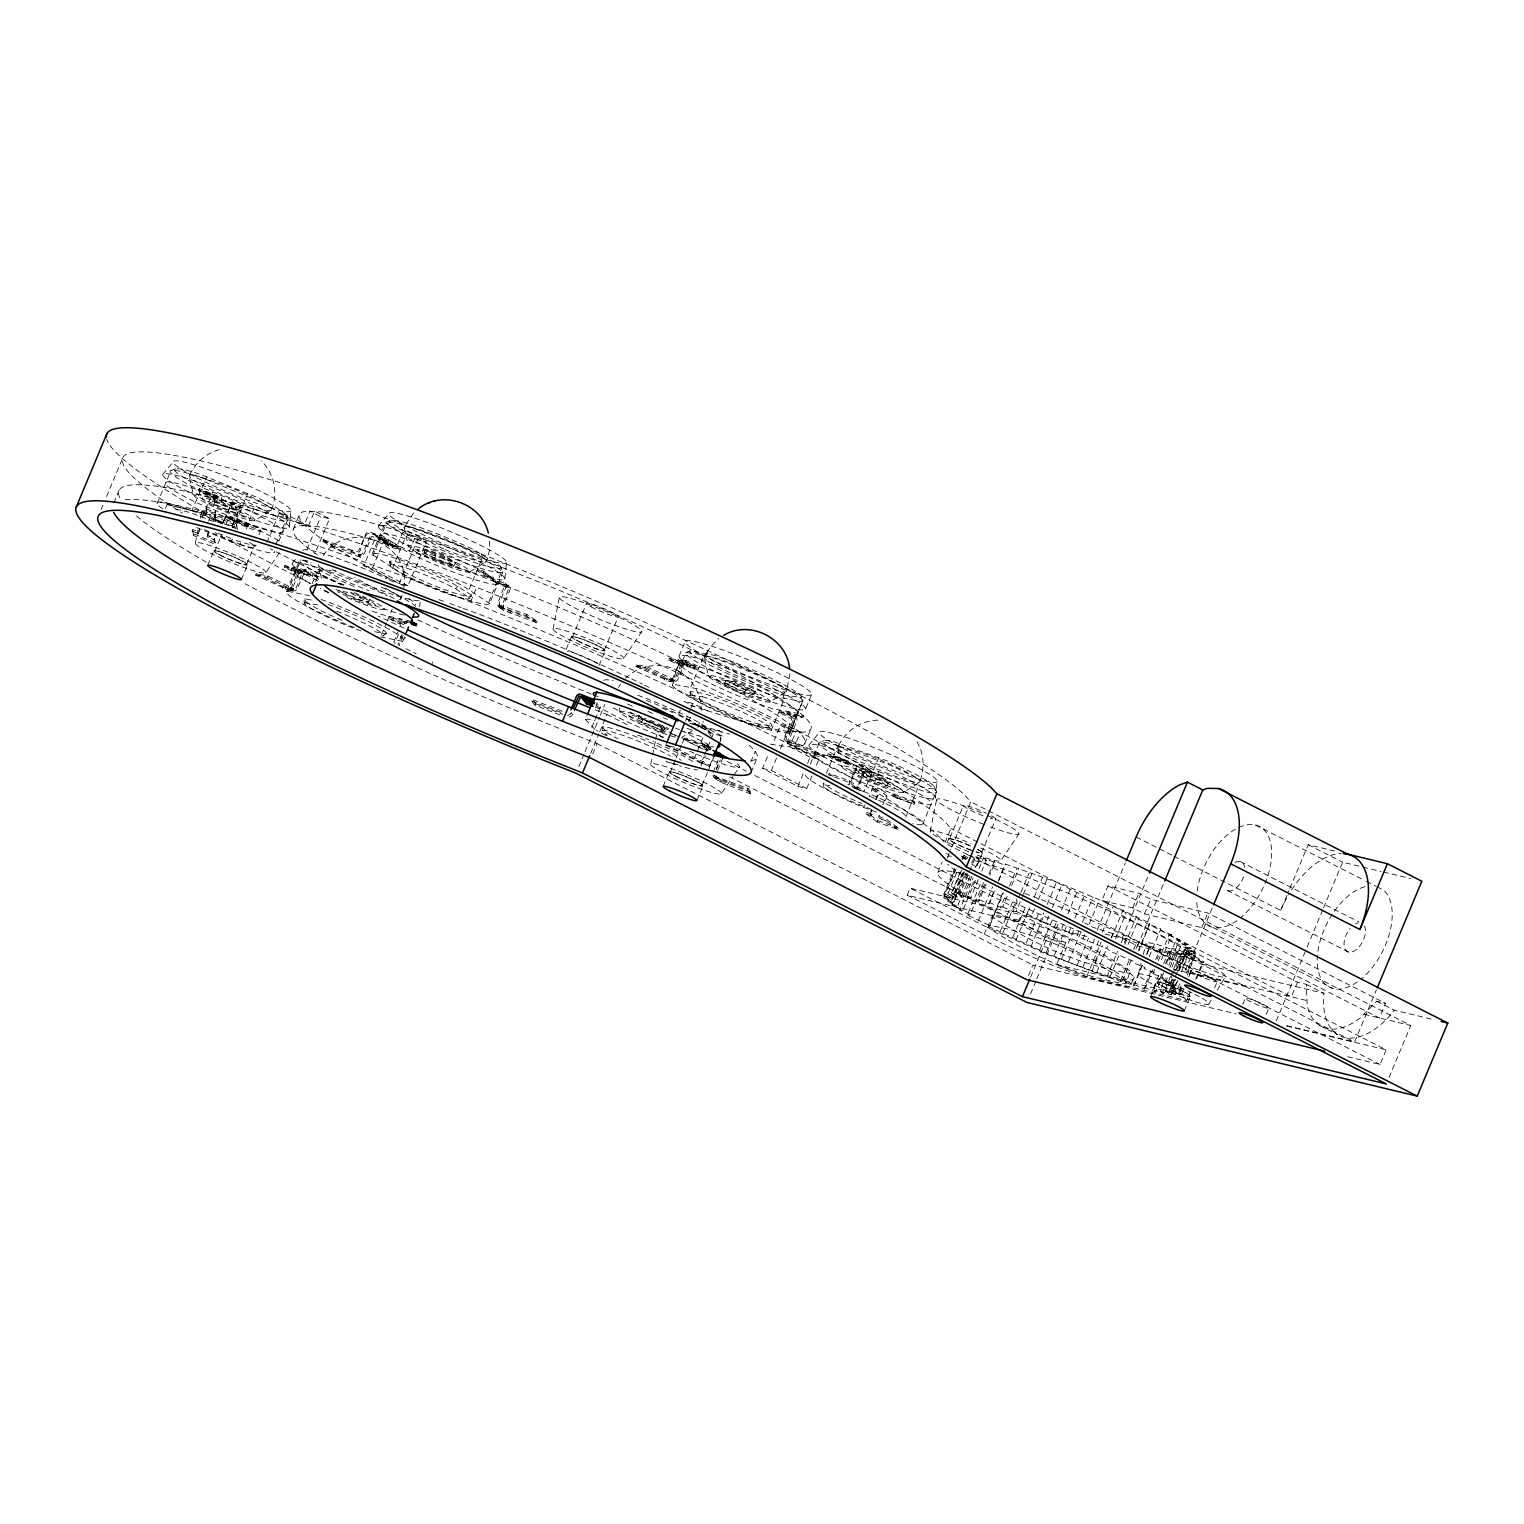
<?xml version="1.0" encoding="UTF-8"?>
<svg xmlns="http://www.w3.org/2000/svg" width="1524" height="1524" viewBox="0 0 1524 1524"><rect width="100%" height="100%" fill="white"/><g stroke="black" fill="none" stroke-linecap="round" stroke-linejoin="round"><path stroke-width="0.75" stroke-dasharray="5 3.75" d="M988.428 925.316L988.409 927.659C1029.252 954.919 1077.373 976.255 1125.912 983.875L1130.275 971.093C1089.431 943.832 1041.33 922.496 992.791 914.876L988.428 925.316C1036.968 932.917 1085.069 954.272 1125.912 981.532L1125.912 983.875M992.791 914.876L992.772 917.219C1033.615 944.48 1081.735 965.816 1130.275 973.436M769.029 728.301L769.372 727.634A43.015 4.724 22.7 0 0 707.269 698.221L702.621 696.849L702.64 693.306L690.258 691.534L690.162 695.763A43.015 4.724 22.7 0 0 752.246 725.195L769.029 728.301L772.077 725.31A44.634 4.896 22.7 0 0 707.65 694.792L702.64 693.306M403.536 574.891L403.593 571.614L389.63 561.708A44.634 4.896 22.7 0 1 452.857 583.521L471.373 594.989L471.983 596.113L469.278 598.418A43.015 4.724 22.7 0 1 408.337 577.386L390.449 566.28L389.63 561.708M1108.005 885.901L1297.495 982.218L1306.297 984.333L1307.173 1005.364A71.647 39.929 -63.1 0 0 1360.018 1018.051L1376.705 1001.23L1385.506 1003.344L1379.391 1017.956L1201.712 927.621L1144.505 913.905L1132.694 907.904L1101.89 900.513L1108.005 885.901L1138.809 893.293L1150.62 899.274L1207.827 913.009L1385.506 1003.344M403.803 587.788C412.699 540.906 342.595 517.246 320.973 559.499M789.927 673.913L786.555 690.677M289.179 527.399A68.523 7.525 22.7 0 0 197.225 481.813A68.523 7.525 22.7 0 0 191.529 493.547A68.523 7.525 22.7 0 0 289.179 527.399L290.874 510.94A63.741 6.991 22.7 0 0 205.34 468.516A63.741 6.991 22.7 0 0 200.044 479.45A63.741 6.991 22.7 0 0 290.874 510.94M419.614 606.857L420.357 599.808M504.825 579.158A68.523 7.525 22.7 0 0 412.871 533.552A68.523 7.525 22.7 0 0 407.175 545.287A68.523 7.525 22.7 0 0 504.825 579.158L506.52 562.699A63.741 6.991 22.7 0 0 420.986 520.275A63.741 6.991 22.7 0 0 415.69 531.19A63.741 6.991 22.7 0 0 506.52 562.699M720.242 741.617L721.214 732.206M935.393 798.062A68.523 7.525 22.7 0 0 843.439 752.456A68.523 7.525 22.7 0 0 837.743 764.191A68.523 7.525 22.7 0 0 935.393 798.062L937.108 781.602A63.741 6.991 22.7 0 0 851.554 739.178A63.741 6.991 22.7 0 0 846.258 750.094A63.741 6.991 22.7 0 0 937.108 781.602M833.285 758.152L834.295 756.685L845.306 760.628L847.82 761.848L847.192 763.372L833.285 758.152L847.211 763.314M833.914 756.628L847.801 761.905M855.04 788.67L855.174 787.089L860.774 789.051L860.165 790.518L856.983 789.375M872.395 814.349L866.699 812.387L866.089 813.854L871.69 815.816L871.766 813.816A3.181 1.295 -70.1 0 1 871.899 810.082M897.026 798.043L898.017 796.614L914.838 802.919L914.229 804.386L910.819 803.148L897.026 798.043L897.636 796.576M253.727 508.902L261.023 511.454A60.541 6.648 22.7 0 0 255.499 496.748L199.682 474.135A60.541 6.648 22.7 0 0 205.207 488.861L253.727 508.902L245.173 531.857M984.618 884.434L978.37 899.37L989.095 903.827L994.677 889.616M998.925 880.358L1005.383 864.032L1062.152 884.187L1108.1 903.484L1149.877 923.106L1139.38 950.29M1002.43 893.235L989.247 926.821L1045.997 953.072L1091.946 971.321L1120.331 981.418L1122.559 980.961L1133.742 985.895L1142.886 963.149M1147.134 953.891L1150.029 946.08L1160.755 950.557L1157.192 959.091M400.564 625.812L400.012 624.021L388.563 618.382L404.432 624.84L405.174 626.745M878.834 771.754L922.687 787.184A60.541 6.648 22.7 0 0 886.93 760.857L834.981 742.074A60.541 6.648 22.7 0 0 870.737 768.401L878.834 771.754L869.08 796.995M195.377 543.02L198.558 527.19M200.368 518.122L201.74 511.34M553.098 628.86L559.441 597.179M650.805 764.057L652.158 757.276M652.615 755.009L655.339 741.426M655.796 739.159L657.149 732.377M930.269 831.132L936.612 799.433M1194.702 994.258A38.252 4.191 22.7 0 1 1188.225 999.363A38.252 4.191 22.7 0 1 1138.352 974.312L1141.095 963.301M1143.324 954.424L1146.105 943.318M215.627 514.998L215.589 510.921L216.275 513.55L212.808 521.856M247.86 493.243L233.782 527.666L238.068 529.628M208.045 533.819L207.778 535.4L214.389 538.22L215.589 544.487L193.548 535.572L192.443 529.514L198.806 532.009L199.625 529.152M271.501 509.454C278.492 493.033 274.072 472.878 261.08 460.686M400.831 598.818L402.05 595.255M697.859 727.386L699.687 722.033M393.744 642.233L398.069 631.774M207.778 534.01L208.75 531.952M215.894 514.788L212.846 522.18M208.445 532.714L207.093 536.772L213.779 539.687L215.589 544.487M871.328 809.739L871.137 810.273A4.782 1.962 -70.1 0 0 870.947 815.092L871.785 815.816M199.777 528.771L198.349 533.438L198.958 531.99M206.483 512.731L206.788 507.359L206.902 511.035L204.025 518.598M101.098 509.568L102.908 505.225M106.528 496.576L122.834 457.6M113.805 502.901L119.043 490.366M157.086 503.625L170.364 471.907M165.43 508.483L167.049 504.577L211.093 515.15L208.636 520.998M198.749 490.061L199.358 488.613L221.399 497.529L221.552 501.015L199.511 492.081L198.749 490.061L250.717 511.569A63.741 6.991 22.7 0 1 256.546 527.056L197.758 503.263A63.741 6.991 22.7 0 1 191.948 487.756L200.12 490.614L199.358 488.613M162.858 508.864A63.741 6.991 22.7 0 1 183.566 507.778L191.738 510.635L206.978 476.688M202.882 492.652L203.454 491.052L205.149 491.566L217.799 496.805L217.494 498.519L202.882 492.652L217.494 498.519M193.548 535.572L192.443 529.514M202.14 517.188L212.865 492.347M191.834 530.981L196.977 533.057L197.587 531.59M212.598 501.263L213.817 498.348L235.858 507.282L237.115 510.635L235.896 513.55L213.855 504.634L212.598 501.263L234.639 510.197L235.896 513.55M213.855 504.634L215.075 501.701L213.817 498.348M222.123 523.856L215.513 521.037L214.312 514.75L236.353 523.684L237.458 529.742L236.353 523.684M221.399 497.529L221.552 501.015M215.513 521.037L214.312 514.75M208.636 537.591L209.245 536.143M213.779 539.687L214.389 538.22M220.656 523.113L221.266 521.646L231.667 526.066M248.374 524.199L248.145 526.675L226.104 517.741L226.333 515.283M232.62 524.904L240.925 505.416L241.097 508.921L232.277 505.358L232.048 501.872L223.799 521.322M207.74 565.233L213.855 550.621M214.636 551.498L221.666 534.695M226.066 524.199L228.695 517.893M229.8 519.189L231.21 517.893L248.755 525.208M234.639 510.197L235.858 507.282M232.315 527.647L232.924 526.18L238.068 528.276M244.469 525.189L245.078 523.723M204.254 529.742L239.992 544.22L241.725 540.106M246.678 564.128L254.584 545.211M258.985 534.714L260.737 530.504M241.364 579.615L247.479 565.004A18.326 2.019 22.7 0 0 223.971 553.06A18.326 2.019 22.7 0 0 220.542 555.384A18.326 2.019 22.7 0 0 247.479 565.004M266.986 542.449L279.216 513.226L288.017 515.322L308.496 525.742L317.887 526.732A277.311 30.423 22.7 0 1 377.647 541.058L396.526 546.868L402.641 532.257L417.538 539.839L426.339 541.934L407.994 585.788L399.193 583.673L363.817 565.671L376.047 536.448L384.848 538.563L409.48 551.097L418.052 553.898A277.311 30.423 22.7 0 1 702.24 672.998A277.311 30.423 22.7 0 1 797.319 746.722L794.309 746.741L800.424 732.13L789.68 726.662L780.879 724.548L772.611 744.284M305.638 571.481L299.695 571.138L292.684 587.692A4.782 4.172 -78.5 0 1 287.865 589.883L255.67 575.1L256.28 573.634L267.824 575.977L293.541 588.607L292.932 590.074L290.074 589.502L292.475 590.817A4.782 4.172 -78.5 0 0 297.313 588.626L304.914 571.576L317.278 577.139L317.887 575.672L306.591 570.128A3.181 2.781 -78.5 0 0 302.857 571.824L296.323 587.445A3.181 2.781 -78.5 0 1 292.589 589.14L290.665 588.131L293.541 588.607M275.787 544.563L288.017 515.322M278.835 541.23L287.903 519.532L286.169 515.398M255.67 575.1L267.214 577.444L267.824 575.977M293.332 529.057L299.447 514.445M307.638 573.596L307.029 575.062L295.485 572.719L284.188 567.176L284.817 565.709L296.361 568.052L312.649 576.205L317.278 577.139M317.259 554.641A277.311 30.423 22.7 0 1 300.838 525.761L303.867 525.742L309.963 511.131L320.726 516.598L329.527 518.712L314.858 553.784M308.496 525.742L314.611 511.131L329.527 518.712M282.645 588.34L283.254 586.892L287.979 588.207A3.181 2.781 -78.5 0 0 291.694 586.511L298.247 570.871A3.181 2.781 -78.5 0 1 301.981 569.195L313.258 574.738L312.649 576.205M290.932 569.843C293.465 563.823 310.572 576.491 293.599 571.1C286.493 568.509 298.171 570.452 300.342 572.472M285.331 588.893L285.94 587.426M354.559 627.678A63.741 6.991 22.7 0 1 286.302 591.845L299.561 560.127A63.741 6.991 22.7 0 0 341.662 584.968M286.302 591.845L287.731 591.274L300.99 559.575M290.074 589.502L290.855 588.073L290.246 589.521M306.972 549.478L320.726 516.598M360.712 557.327L358.159 555.593L359.474 555.898A4.782 4.115 -56.7 0 0 364.427 553.288L371.704 536.41L384.867 540.125L385.496 538.658L373.761 534.6A3.181 2.743 -56.7 0 0 369.932 536.639L363.379 552.26A3.181 2.743 -56.7 0 1 359.55 554.298L361.321 555.86L360.712 557.327L332.689 547.668L322.44 540.925L323.05 539.458L355.454 551.593A3.181 2.743 -56.7 0 0 359.283 549.573L365.817 533.933A3.181 2.743 -56.7 0 1 369.646 531.914L381.381 535.953M312.191 583.578L316.554 573.138M315.601 581.73L322.193 565.976M332.689 547.668L333.299 546.202L323.05 539.458M384.867 540.125C366.96 529.419 366.103 530.181 360.312 550.583A4.782 4.115 -56.7 0 1 355.359 553.193L349.167 550.126L349.777 548.678M351.549 551.707L352.158 550.24M358.216 555.574L358.807 554.184M358.33 555.746L358.94 554.298M371.989 554.336L385.248 522.637L389.439 520.941A60.541 6.648 22.7 0 1 475.202 550.526L500.424 566.261L502.901 571.767L489.642 603.466A63.741 6.991 22.7 0 1 399.326 572.319L371.989 554.336A63.741 6.991 22.7 0 1 462.286 585.483L489.642 603.466M372.808 555.841L386.067 524.123L390.163 522.275L415.404 538.029A60.541 6.648 22.7 0 0 501.148 567.595M369.932 599.161L368.713 602.094L349.891 592.836L338.347 590.512L357.168 599.751L358.388 596.817L367.627 598.703M363.817 565.671L372.618 567.785L384.848 538.563M384.734 542.296C386.029 537.61 398.907 548.545 391.611 546.64C377.533 538.486 388.868 543.154 393.535 547.211M388.391 546.106L389.001 544.639L378.752 537.896L390.487 541.934L389.877 543.401L400.126 550.145L388.391 546.106L378.142 539.363L389.877 543.401M392.354 568.7L405.632 537L409.175 534.791M409.48 551.097L415.595 536.486L426.339 541.934M399.193 583.673L417.538 539.839M381.4 634.898L386.429 622.878M387.267 620.878L392.201 609.086M393.173 619.316L393.783 617.849L405.079 623.411A3.181 2.781 -78.5 0 1 406.356 624.764M424.282 552.145L425.501 549.212L445.065 555.955L455.314 562.699L454.095 565.633L434.531 558.889L424.282 552.145L455.314 562.699M398.488 634.441L395.211 642.252A3.181 2.781 -78.5 0 0 394.926 643.89M406.984 622.154L405.06 621.773L404.451 623.221L406.375 623.621L406.184 621.563L412.147 622.745M406.375 623.621L406.108 621.582M401.86 634.689L398.355 643.166A4.782 4.172 -78.5 0 0 398.221 645.624M434.531 558.889L435.75 555.955L425.501 549.212M403.098 635.375L399.821 643.204A3.181 2.781 -78.5 0 0 399.688 645.624M380.562 636.899L402.584 641.356L404.298 637.222M402.584 641.356L405.689 636.784M445.065 555.955L443.827 558.889L454.095 565.633M432.187 663.378L432.797 661.93M469.259 589.121L482.517 557.403L481.413 553.764M470.554 601.999L476.669 587.369M477.641 569.1L498.005 583.463A63.741 6.991 22.7 0 1 407.708 552.298L380.352 534.314A63.741 6.991 22.7 0 1 470.668 565.461L483.508 571.119L482.898 572.567L477.031 570.548L487.28 577.291L504.615 583.159A3.181 2.743 -56.7 0 1 506.006 586.988L499.453 602.628A3.181 2.743 -56.7 0 0 500.844 606.438L499.072 604.876L498.462 606.342L501.015 608.076L501.625 606.609M483.699 573.462C477.279 567.823 506.825 588.778 484.232 572.033M487.28 577.291L487.89 575.843L493.757 577.863L493.147 579.311M499.072 604.876L527.094 614.534L537.343 621.278L536.734 622.745L503.834 610.4A4.782 4.115 -56.7 0 1 502.044 605.447L508.902 588.264L496.367 583.273L492.271 580.587L492.881 579.12M496.367 583.273L496.976 581.825L508.711 585.864A3.181 2.743 -56.7 0 1 510.102 589.693L503.549 605.314A3.181 2.743 -56.7 0 0 504.939 609.143L537.343 621.278M488.823 601.98L502.082 570.262L500.424 566.261M500.844 607.905L501.587 606.552M507.625 611.962L508.235 610.495M510.007 613.524L510.616 612.077M536.734 622.745L526.485 616.001L527.094 614.534M559.975 714.947L534.962 705.136L531.552 700.926L532.162 699.459L561.975 711.156L562.146 713.594M534.962 705.136L535.572 703.669L532.162 699.459M571.557 636.461L565.442 651.072A18.326 2.019 22.7 0 1 568.681 651.358M572.338 637.337L586.416 603.733M604.399 649.948L618.458 616.344M599.065 665.455L605.18 650.843A18.326 2.019 22.7 0 0 581.673 638.899A18.326 2.019 22.7 0 0 578.244 641.223A18.326 2.019 22.7 0 0 605.18 650.843M594.989 729.424L585.349 719.423L587.026 715.423M591.845 727.462L601.847 703.536M578.777 766.782L584.168 753.885M585.064 751.751L599.446 717.366M600.342 715.213L604.837 704.469M590.645 753.466L598.78 733.977M599.694 731.806L606.933 714.489L592.112 708.565M592.684 753.999L597.046 743.56A453.028 49.721 22.7 0 1 245.021 583.692M690.658 665.531L690.048 666.998L680.523 665.645L668.579 659.968L669.188 658.52L678.694 659.873L694.677 667.664L698.487 668.217C680.98 659.282 679.799 657.396 673.97 679.018A4.782 4.381 -81.9 0 1 668.96 681.171L635.679 666.388L636.308 664.94L645.814 666.293L673.037 679.19L672.427 680.657L670.084 680.333L670.827 678.885L673.037 679.19M635.679 666.388L645.204 667.76L645.814 666.293M662.33 725.195L664.616 727.996L663.378 730.91L641.566 722.357L638.175 718.147L639.394 715.232M641.566 722.357L642.804 719.442L640.518 716.623M664.235 679.933L664.864 678.466L669.036 679.494A3.181 2.915 -81.9 0 0 672.922 677.837L679.456 662.197A3.181 2.915 -81.9 0 1 683.343 660.54L695.287 666.198L694.677 667.664M666.464 680.237L667.074 678.79M675.189 662.521C674.694 657.625 687.172 663.512 682.885 664.14C674.922 660.559 673.475 664.159 683.343 664.616M679.075 656.12L685.19 641.509M668.579 659.968L678.085 661.34L678.694 659.873M672.294 685.171L686.029 652.482L690.162 650.862L713.823 655.168A60.541 6.648 22.7 0 1 801.205 696.563L802.938 700.678L789.203 733.368L764.305 728.777A63.741 6.991 22.7 0 1 672.294 685.171L672.77 684.2L697.668 688.791A63.741 6.991 22.7 0 1 789.68 732.396M663.378 730.91L659.987 726.7L661.206 723.786M678.542 714.47L680.39 710.089M690.905 686.791L704.183 655.091L707.803 653.377M685.514 720.966L690.105 710.013M691.02 707.822L692.848 703.421L707.765 711.003M690.429 717.213L688.696 721.404L713.327 733.92L722.128 736.035L720.376 740.207M663.169 786.27L669.265 771.658M670.065 772.535L675.342 759.943M676.218 757.828L681.476 745.236M682.371 743.121L684.124 738.93M722.128 736.035L701.65 725.615L703.383 721.443M724.643 683.362L725.862 680.447L735.368 681.799L755.294 691.248L754.075 694.163L744.569 692.81L724.643 683.362L734.149 684.714L754.075 694.163M702.964 737.73L692.963 761.657L688.238 758.704A63.741 6.991 22.7 0 0 653.034 741.483M704.126 747.293L704.736 745.846L711.289 748.398C704.793 741.216 705.155 746.36 710.679 749.865L704.126 747.293L700.716 743.083L707.841 746.36M706.298 745.922L706.907 744.474M707.269 745.655L707.879 744.188L696.62 738.683A63.741 6.991 22.7 0 0 679.952 729.977M674.522 747.274L665.721 745.16L701.097 763.143L703.726 756.895M704.602 754.799L713.327 733.92M734.149 684.714L735.368 681.799M707.765 749.579L707.155 751.027L706.393 747.884L710.756 749.598M701.135 765.677L705.326 755.656M705.688 749.903L707.822 749.656L710.279 743.807M710.108 749.16L710.717 747.712M701.097 763.143L709.898 765.258L712.527 759.009M702.107 785.165L715.289 753.637M696.773 800.652L702.888 786.041A18.326 2.019 22.7 0 0 679.399 774.097A18.326 2.019 22.7 0 0 675.951 776.421A18.326 2.019 22.7 0 0 702.888 786.041M744.569 692.81L745.788 689.877L755.294 691.248M713.156 772.211L718.128 760.286M716.261 768.82L719.538 760.99M716.185 769.925L720.319 759.981M717.633 770.496L722.528 758.781M716.756 776.097L716.147 777.564L747.408 789.832L750.818 794.042L751.427 792.575L748.017 788.365L716.318 776.783A3.181 3.105 -39 0 1 714.794 775.487M712.965 775.183A4.782 4.667 -39 0 0 715.156 777.983L716.947 778.593L717.537 777.088M750.818 794.042L721.004 782.345L720.814 779.888L717.671 778.478A3.181 3.105 -39 0 1 715.785 775.202M721.004 782.345L720.814 779.888M750.799 761.867L755.161 751.427M751.046 772.42L757.161 757.809M771.049 730.777L784.308 699.059L783.126 694.906L777.107 693.134A60.541 6.648 22.7 0 1 689.743 651.72L690.162 650.862M789.451 743.026L786.784 741.617A4.782 4.381 -81.9 0 1 784.936 736.225L791.775 718.966L779.012 712.241L779.621 710.775L791.566 716.451A3.181 2.915 -81.9 0 1 793.013 720.623L786.46 736.263A3.181 2.915 -81.9 0 0 787.889 740.435C791.261 740.359 789.87 744.722 787.089 742.76L787.698 741.293L790.061 741.578M747.408 789.832L748.017 788.365M779.012 712.241L782.822 712.775L783.431 711.327L795.376 716.985A3.181 2.915 -81.9 0 1 796.804 721.176L790.27 736.797A3.181 2.915 -81.9 0 0 791.699 740.988L824.446 755.561L823.836 757.009L814.311 755.656L787.089 742.76M811.968 775.964L806.729 788.499L797.928 786.384L762.533 768.401L768.039 755.237M787.451 713.442L788.06 711.994L795.623 715.042L795.014 716.509L793.413 716.28L787.451 713.442L803.548 716.185L802.938 717.633L801.357 717.404L793.985 715.823L794.747 714.375M793.413 716.28L794.042 714.813M762.533 768.401L771.334 770.496L776.84 757.352M780.498 748.589L789.68 726.662M789.203 733.368L802.938 700.678A63.741 6.991 22.7 0 0 710.927 657.092L704.183 655.091L686.029 652.482L685.552 653.453A63.741 6.991 22.7 0 0 777.564 697.059L802.462 701.65L801.205 696.563M789.432 743.064L789.927 741.617M801.357 717.404L801.967 715.956M770.496 744.112A277.311 30.423 22.7 0 0 780.269 745.769L789.661 746.741L795.776 732.13L780.879 724.548M805.491 709.098A68.523 7.525 22.7 0 0 713.537 663.492A68.523 7.525 22.7 0 0 707.841 675.227A68.523 7.525 22.7 0 0 805.491 709.098L811.606 694.487A68.523 7.525 22.7 0 0 719.652 648.881A68.523 7.525 22.7 0 0 713.956 660.616A68.523 7.525 22.7 0 0 811.606 694.487M782.822 712.775L795.528 719.328L788.727 736.759A4.782 4.381 -81.9 0 0 790.594 742.169L792.842 743.121L793.661 741.712M793.052 743.16L795.28 743.483L795.89 742.017M804.843 743.426L810.958 728.815M797.928 786.384L804.043 771.773M807.529 763.429L810.139 757.161L818.959 759.276L815.454 767.62M810.292 764.134L819.36 742.436L823.532 740.778M814.311 755.656L814.921 754.189L824.446 755.561M827.551 755.237L828.161 753.77L848.678 761.181L853.554 764.781L852.945 766.248L832.428 758.838L827.551 755.237L881.253 775.259A63.741 6.991 22.7 0 1 918.915 802.996L864.203 783.222A63.741 6.991 22.7 0 1 826.541 755.504L833.037 757.371L828.161 753.77M826.389 773.259L837.933 745.674L840.791 743.75M860.774 789.051L849.63 780.859L829.113 773.449L828.504 774.897L849.02 782.326L860.165 790.518M848.678 761.181L848.068 762.648L852.945 766.248M849.02 782.326L849.63 780.859M858.393 772.535L859.612 769.62L880.129 777.03L888.282 783.031L887.063 785.946L866.546 778.535L858.393 772.535L878.91 779.945L887.063 785.946M858.507 764.705L866.718 767.677L871.766 771.354L871.157 772.82L862.946 769.849L863.556 768.382L858.66 764.781A3.181 1.295 -70.1 0 0 856.355 766.915L849.821 782.555A3.181 1.295 -70.1 0 1 847.649 784.746M855.383 788.784L855.993 787.337M866.546 778.535L867.766 775.621L859.612 769.62M852.926 787.603L863.803 791.528L878.834 757.504M875.481 799.814L878.167 792.747L873.081 788.594L873.69 787.127L878.586 790.727A3.181 1.295 -70.1 0 1 878.434 794.461L875.995 800.31M878.91 779.945L880.129 777.03M870.871 815.588L871.48 814.121M882.853 804.767L886.358 795.547L881.272 791.547L881.901 790.099L886.778 793.699A3.181 1.295 -70.1 0 1 886.644 797.414L884.187 803.281M879.558 815.359A3.181 1.295 -70.1 0 0 879.977 816.788L886.663 819.398L898.36 828.008L897.75 829.475L877.233 822.046L877.843 820.598L866.699 812.387M878.777 815.569A4.782 1.962 -70.1 0 0 879.158 818.045L881.272 819.131L881.882 817.664M897.141 798.195L891.273 795.166L891.883 793.699L897.75 796.747M893.712 796.957L894.321 795.509M897.75 829.475L886.054 820.865L886.663 819.398M910.819 803.148L911.428 801.681M905.751 817.016L917.296 789.432L916.877 785.508M922.611 824.389L935.869 792.671M907.218 895.255L910.171 888.187L1021.232 914.838L1098.213 953.986C1110.71 960.863 1124.731 966.521 1134.313 977.436L1129.608 986.866C1049.903 974.274 978.865 929.735 907.218 895.255L1018.28 921.906L1095.261 961.034C1107.757 967.911 1121.778 973.588 1131.36 984.504M119.786 497.719A453.028 49.721 22.7 0 1 490.252 592.76A453.028 49.721 22.7 0 1 950.881 828.465L944.766 843.096L968.007 854.907M946.995 842.886L948.728 838.714M970.959 850.106A17.526 1.924 22.7 0 1 949.376 839.133L963.435 805.51M937.832 872.471L942.213 862.032M947.223 858.088L950.843 849.42M951.757 847.249L970.769 801.795L963.416 793.928A462.191 50.711 22.7 0 0 386.886 518.56A462.191 50.711 22.7 0 0 182.347 513.093M962.577 872.795L951.871 898.398L943.87 894.036L954.576 868.451M963.473 872.528L951.871 900.246L943.87 896.055L955.472 868.318M966.235 873.004L953.738 902.856L943.87 898.055L956.348 868.185M964.463 871.709L953.757 897.312L947.89 893.75L957.701 870.28M962.158 859.612L963.949 855.345L967.778 856.659M969.95 876.319L957.453 906.189L947.871 901.637L961.244 869.633M967.302 873.576L957.472 897.026L951.909 893.445L961.72 869.975M975.436 880.281L962.939 910.152L951.871 905.218L965.244 873.214M971.76 862.908L973.55 858.641M971.912 876.224L962.977 897.56L959.663 894.874L968.578 873.538M969.474 871.404L975.722 856.469L986.238 860.489L981.78 871.157M975.474 867.689L979.056 859.174L975.722 856.469M981.704 852.678L995.763 819.074M982.351 853.097L976.236 867.708A18.326 2.019 22.7 0 0 971.741 864.108M983.513 882.701L970.121 914.705L959.606 910.114L972.998 878.11M978.217 879.691L970.178 898.893L967.397 896.303L974.541 879.234M978.999 868.566L983.475 857.898L995.001 862.584L989.648 875.386M989.038 925.239L967.34 915.01L980.732 883.025M989.076 873.766L994.429 860.965L1005.173 865.442M967.397 896.303L978.941 900.989L986.066 883.92M978.294 920.915L992.581 886.778M998.239 881.101L1005.383 864.032M989.095 903.827L995.343 888.892M984.199 934.383L987.152 927.335L910.171 888.187M989.247 926.821L1003.516 892.683M989.324 902.418L1000.506 907.351L1005.859 894.569M1009.44 886.035L1016.565 868.966M1000.506 907.351L1002.735 906.913L1007.193 896.245M1011.669 885.577L1018.794 868.509M1000.43 931.031L1013.822 899.027M1002.659 933.298L1016.927 899.179M1002.735 906.913L1012.965 911.523L1020.108 894.455M1021.004 892.321L1029.024 873.119M1012.965 911.523L1016.165 911.39L1022.414 896.455M1023.29 894.321L1032.224 872.985M1018.28 921.906L1021.232 914.838M1012.889 937.05L1026.262 905.046M1016.07 939.794L1029.462 907.79M1016.165 911.39L1026.243 916.229L1029.824 907.713M1034.282 897.045L1042.302 877.843M1026.243 916.229L1031.119 916.991L1034.701 908.456M1038.263 899.922L1047.179 878.586M1026.166 943.185L1039.559 911.2M1031.119 916.991L1040.13 921.429L1043.711 912.895M1047.274 904.361L1056.189 883.044M1031.024 946.423L1044.416 914.419M1040.13 921.429L1046.093 922.591L1048.76 916.191M1052.341 907.656L1062.152 884.187M1028.548 975.512L1032.91 965.073L1236.078 1013.841M1040.054 949.357L1053.427 917.353M1030.605 977.151L1046.912 938.174L1065.79 942.708L1056.627 964.635L1086.726 976.598L1186.663 1000.582L1190.263 991.991M1046.093 922.591L1054.379 927.011L1057.065 920.61M1061.523 909.942L1070.458 888.625M1045.997 953.072L1059.37 921.067M1030.548 993.858L1035.939 980.961M1036.834 978.827L1057.504 929.392L1088.65 936.86M1054.379 927.011L1061.58 928.916L1063.371 924.649M1067.829 913.981L1077.639 890.53M1054.303 955.415L1066.8 925.563M1061.58 928.916L1068.762 932.898L1070.553 928.63M1075.011 917.962L1084.821 894.493M1061.485 959.396L1073.982 929.526M1154.716 969.34L1152.925 973.607L1155.706 973.303L1144.181 968.559L1144.772 967.397L1134.027 963.092L1133.818 961.511L1110.177 951.262L1106.995 948.519L1083.012 938.955L1077.068 935.26L1078.859 930.993M1082.421 922.458L1093.127 896.855M1068.667 961.301L1081.164 931.431M1083.012 938.955L1084.802 934.707M1089.26 924.039L1099.071 900.57M1076.973 965.74L1088.574 938.003M1097.337 929.831L1125.322 862.908M1082.935 966.883L1094.537 939.146M1096.899 945.128L1098.69 940.86M1102.252 932.326L1112.958 906.723M1086.726 976.598L1101.109 942.213M1095.261 961.034L1098.213 953.986M1091.946 971.321L1102.652 945.737M1096.823 972.083L1107.529 946.48M1111.091 937.946L1112.882 933.679L1122.959 938.536L1126.16 938.403L1136.39 943.013L1138.619 942.556L1149.801 947.49M1111.453 937.87L1123.055 910.133M1115.53 938.46L1126.236 912.876M1132.694 907.904L1138.809 893.293M1105.014 934.041L1122.178 938.174L1148.467 875.328M1106.9 976.922L1117.606 951.338M1121.188 942.804L1122.959 938.536M1110.101 976.789L1119.911 953.338M1124.369 942.67L1126.16 938.403M1124.864 944.347L1136.466 916.61M1127.97 944.48L1138.695 918.896M1144.505 913.905L1150.62 899.274M1120.331 981.418L1130.141 957.948M1133.704 949.414L1136.39 943.013M1122.559 980.961L1132.37 957.491M1135.932 948.957L1138.619 942.556M1122.178 938.174L1137.514 945.966L1163.803 883.12M1138.276 950.843L1149.877 923.106M1146.448 954.615L1150.029 946.08M1133.742 985.895L1142.657 964.559M1149.229 956.729L1160.831 929.011L1150.087 924.687M1133.951 984.485L1144.695 988.962L1144.124 987.323L1152.163 968.121M1155.725 959.587L1160.183 948.938L1171.727 953.624L1167.251 964.273M1144.695 988.962L1152.735 969.759M1158.278 960.806L1169.003 935.222L1171.785 934.898L1160.183 962.635M1163.688 972.807L1155.649 992.01L1152.887 989.419L1160.031 972.369M1163.593 963.835L1168.946 951.033L1179.462 955.053L1171.442 974.236M1150.658 996.601L1156.754 981.989M1157.554 982.866L1161.059 974.465M1165.46 963.968L1171.613 949.262M1172.985 978.846L1171.194 983.113L1160.107 978.16L1161.898 973.893M1166.355 963.225L1176.185 939.775L1179.519 939.813L1168.813 965.397M1170.546 976.37L1163.403 993.438L1160.069 990.752L1165.422 977.951M1169.899 967.283L1176.147 952.348L1187.215 956.481L1180.967 971.398M1177.881 980.294L1175.195 986.676L1165.612 982.142L1167.403 977.875M1171.861 967.207L1181.671 943.737L1187.253 944.709L1176.547 970.312M1176.509 982.066L1171.156 994.867L1165.593 991.286L1171.823 976.351M1172.718 974.217L1181.652 952.881L1191.235 956.177L1184.091 973.245M1180.986 985.99L1179.195 990.257L1169.327 985.456L1172.013 979.056M1175.576 970.521L1185.386 947.052L1191.254 948.29L1181.443 971.76M1179.633 983.913L1175.175 994.581L1169.308 991L1174.661 978.198M1175.556 976.065L1185.367 952.614L1195.254 955.872L1187.215 975.074M1180.986 988.009L1179.195 992.276L1171.194 988.066L1174.775 979.532M1178.338 970.998L1187.253 949.662L1195.273 951.871L1186.339 973.188M1181.862 987.876L1179.195 994.277L1171.194 989.933L1175.652 979.265M1179.214 970.731L1187.253 951.528L1195.254 953.872L1187.234 973.074M1201.712 927.621L1207.827 913.009M1137.514 945.966L1190.987 958.787L1212.647 906.99M1189.12 974.712L1190.873 970.521M1186.663 1000.582L1181.367 994.562L1184.129 987.99M1188.72 977.036L1190.549 972.636L1189.253 971.455A140.246 15.392 22.7 0 0 1023.899 893.121M1195.654 979.094L1201.96 964.044L1201.464 962.52A140.246 15.392 22.7 0 0 1106.672 909.714A140.246 15.392 22.7 0 0 971.417 859.746M1196.626 978.675L1203.655 961.873M1184.262 1010.984L1190.377 996.372A18.326 2.019 22.7 0 0 1166.889 984.428A18.326 2.019 22.7 0 0 1163.46 986.752A18.326 2.019 22.7 0 0 1190.377 996.372M1214.552 988.047L1217.181 981.78A14.345 1.581 22.7 0 0 1198.797 972.426A14.345 1.581 22.7 0 0 1196.092 974.255A14.345 1.581 22.7 0 0 1217.181 981.78M1173.861 856.164L1280.674 910.476L1288.923 890.74M1289.837 888.549L1308.183 844.696L1334.586 851.04M1242.784 1004.411L1245.413 998.144M1266.177 1014.413L1268.806 1008.145A12.744 1.391 22.7 0 0 1252.461 999.839A12.744 1.391 22.7 0 0 1250.061 1001.459A12.744 1.391 22.7 0 0 1268.806 1008.145M1276.293 1020.794L1306.278 949.109M1307.192 946.937L1322.641 909.999M1323.537 907.828L1342.625 862.222L1360.741 866.565M1297.495 982.218L1291.38 996.848L1101.89 900.513M1286.694 1025.69L1354.607 1041.978L1376.401 989.838M1347.711 1056.704L1380.039 1064.457L1386.154 1049.846L950.881 828.465M1389.05 1077.449L1410.786 1025.5L970.769 801.795M224.047 520.789L231.477 503.339L232.277 505.358M232.867 524.351L240.297 506.901L241.097 508.921M223.876 520.732L222.428 523.856M232.696 524.313L232.143 525.894M223.723 521.075L222.961 522.427M232.543 524.656L231.991 525.704M670.77 678.999L672.846 680.047A3.181 2.915 -81.9 0 0 676.713 678.39L683.266 662.75A3.181 2.915 -81.9 0 1 687.134 661.073L699.097 666.75M797.566 713.346L798.043 712.375A63.741 6.991 22.7 0 0 706.031 668.769L699.287 666.769L681.133 664.178L680.657 665.15A63.741 6.991 22.7 0 0 772.687 708.755L797.566 713.346L803.548 716.185M684.105 663.15L675.818 661.054M706.907 652.558L710.698 646.633L718.871 638.518M690.162 695.763L690.258 691.534M571.462 712.394L571.214 712.908A4.782 4.667 -39 0 1 567.709 715.289A3.181 3.105 -39 0 0 571.386 713.461M572.833 714.089L572.567 714.585A4.782 4.667 -39 0 1 567.842 717.004M707.479 651.434L704.317 657.758L708.546 676.37M838.067 747.046L846.449 748.151L863.613 753.428A44.634 4.896 22.7 0 1 919.201 780.193A44.634 4.896 22.7 0 1 880.034 770.42A44.634 4.896 22.7 0 1 838.067 747.046C844.848 730.51 862.298 719.538 880.11 720.185M1160.831 929.011L1160.24 930.154L1171.785 934.898M829.932 785.698A43.015 4.724 22.7 0 0 857.364 804.862L863.613 807.453L865.118 804.843M1208.856 1003.973L1211.218 1000.049M1217.162 990.276L1225.486 976.579A43.034 4.724 22.7 0 0 1167.746 947.947A43.034 4.724 22.7 0 0 1164.165 955.319A43.034 4.724 22.7 0 0 1225.486 976.579M196.786 527.552L230.81 541.649L232.41 539.058L238.468 541.191A44.634 4.896 22.7 0 0 256.223 545.154L253.536 547.44M618.439 687.419L620.592 684.2M265.938 572.605A38.252 4.191 22.7 0 0 214.617 547.135A38.252 4.191 22.7 0 0 211.436 553.688A38.252 4.191 22.7 0 0 265.938 572.605L280.168 551.574M623.64 658.425A38.252 4.191 22.7 0 0 572.319 632.974A38.252 4.191 22.7 0 0 569.138 639.528A38.252 4.191 22.7 0 0 623.64 658.425L641.756 631.66A44.634 4.896 22.7 0 0 581.863 601.98A44.634 4.896 22.7 0 0 578.168 609.619A44.634 4.896 22.7 0 0 641.756 631.66M721.366 793.623A38.252 4.191 22.7 0 0 670.027 768.172A38.252 4.191 22.7 0 0 666.864 774.725A38.252 4.191 22.7 0 0 721.366 793.623L733.006 776.421M734.282 774.516L739.464 766.877M977.341 855.059A38.252 4.191 22.7 0 0 1000.811 860.698L1018.927 833.933M1134.313 977.436L1132.561 979.818A103.937 11.411 22.7 0 1 1093.051 971.207L1047.921 954.691L987.152 927.335M218.103 497.053L203.416 491.109M162.763 474.421L173.298 461.658M292.246 563.289L296.742 557.822M378.409 526.18L388.944 513.417M808.996 745.084L819.512 732.32M413.747 512.864L404.127 527.075L408.299 545.992M389.896 565.252A43.015 4.724 22.7 0 1 450.837 586.264L455.638 588.759L458.019 586.207M756.895 726.567L759.314 724.262L771.716 726.034M455.638 588.759L468.725 597.37L471.373 594.989M386.353 633.451L382.657 636.137L386.353 633.451A44.634 4.896 22.7 0 0 325.507 603.561M625.526 678.275C639.147 664.597 662.064 661.435 678.713 671.246M254.508 520.694A33.471 3.677 22.7 0 0 214.56 499.643A33.471 3.677 22.7 0 0 203.664 501.891A33.471 3.677 22.7 0 0 254.508 520.694L270.7 510.521M470.059 571.786L486.48 561.461L489.433 550.431L489.585 540.791M692.41 730.796L681.514 737.635A68.523 7.525 22.7 0 0 713.689 746.893M769.753 702.012A33.471 3.677 22.7 0 0 729.063 680.771A33.471 3.677 22.7 0 0 719.271 683.495A33.471 3.677 22.7 0 0 769.753 702.012L785.984 691.82M903.313 792.423A33.471 3.677 22.7 0 0 861.308 770.839A33.471 3.677 22.7 0 0 853.554 774.459A33.471 3.677 22.7 0 0 903.313 792.423L919.62 782.212C925.239 768.267 924.192 751.332 915.143 739.045M171.488 470.402L175.622 468.763M344.119 584.93A63.741 6.991 22.7 0 0 325.469 578.053L294.684 571.824A63.741 6.991 22.7 0 0 310.801 583.883M361.017 630.898A43.015 4.724 22.7 0 1 304.209 602.723L303.962 599.18L305.01 598.761L313.601 600.513M304.209 602.723L317.83 604.895M394.068 545.763L385.343 540.829M219.304 449.694C205.778 453.104 194.71 463.467 189.205 476.136L193.377 494.919M585.349 719.423L587.483 719.176A63.741 6.991 22.7 0 1 594.855 720.471M602.38 726.986L606.819 732.472L606.99 735.902L602.647 730.529L602.38 726.986L603.961 726.796A44.634 4.896 22.7 0 1 674.484 754.456L680.942 760.305M602.647 730.529L604.114 730.358A43.015 4.724 22.7 0 1 670.427 756.075M967.34 915.01L970.121 914.705M959.606 910.114L962.939 910.152M1160.107 978.16L1163.46 978.198L1152.925 973.607M686.162 662.426L684.581 663.416L677.78 679.571A4.782 4.381 -81.9 0 1 672.77 681.723L670.065 680.371M198.33 533.476L196.977 533.057M300.876 571.024L291.541 568.395M500.958 608.095L499.739 607.695A4.782 4.115 -56.7 0 1 497.948 602.761L504.749 585.368L492.271 580.587M682.6 660.311L686.41 660.864M783.126 694.906L800.786 697.44M669.76 679.723L673.57 680.276M669.512 681.304L673.322 681.857M690.486 695.096L702.621 696.849M1112.882 933.679L1093.032 927.335L1084.745 922.896M951.871 905.218L957.453 906.189M1165.612 982.142L1171.194 983.113M303.2 560.013L307.6 560.908M301.276 568.966L305.905 569.9M284.188 567.176L295.732 569.519L307.029 575.062M357.168 599.751L368.713 602.094M288.665 588.416L293.275 589.369M288.398 589.998L293.008 590.931M287.731 591.274L309.734 595.751M410.966 621.335L381.591 614.534A63.741 6.991 22.7 0 1 369.36 610.114M408.032 622.325L398.793 620.458L399.402 618.992L405.06 621.773M374.542 631.698L385.286 633.87M947.871 901.637L953.738 902.856M1169.327 985.456L1175.195 986.676M296.913 522.218L305.714 524.332M393.725 545.44L402.527 547.554M302.381 560.432L311.182 562.547M692.848 703.421L684.047 701.326L694.792 706.774M1362.989 867.099L1381.106 871.442M1383.373 871.995L1410.519 878.51M695.63 724.929L704.431 727.043M792.461 748.151L801.262 750.265M1201.96 964.044L1323.994 993.343A71.647 39.929 -63.1 0 0 1344.263 1037.482A71.647 39.929 -63.1 0 0 1394.403 1010.221L1434.446 1019.842M1190.549 972.636L1306.563 1000.487M1364.209 1014.317L1410.786 1025.5M1173.404 969.302L1245.832 986.676M1056.627 964.635L1181.367 994.562M1286.866 1026.014L1386.154 1049.846M167.049 504.577L211.093 515.15M943.87 898.055L951.871 900.246M1171.194 988.066L1179.195 990.257M1068.762 932.898L1077.068 935.26M961.93 858.241L965.93 859.403M943.87 896.055L951.871 898.398M1171.194 989.933L1179.195 992.276M759.314 724.262L754.304 722.776A44.634 4.896 22.7 0 1 689.896 692.258M701.65 725.615L720.528 731.425A277.311 30.423 22.7 0 0 729.653 734.073M690.505 705.383L726.624 716.813A277.311 30.423 22.7 0 0 786.384 731.158L803.434 732.111A277.311 30.423 22.7 0 0 708.355 658.387A277.311 30.423 22.7 0 0 424.167 539.286L383.762 526.447A277.311 30.423 22.7 0 0 324.002 512.102L306.953 511.15A277.311 30.423 22.7 0 0 406.108 586.931M965.854 857.612L959.929 855.65L965.93 858.907M943.87 894.036L953.757 897.312M1169.308 991L1179.195 994.277M947.89 893.75L957.472 897.026M1165.593 991.286L1175.175 994.581M389.001 544.639L400.736 548.678M322.44 540.925L349.167 550.126M333.299 546.202L361.321 555.86M498.462 606.342L526.485 616.001M239.992 544.22L248.164 547.078A63.741 6.991 22.7 0 0 274.644 551.231M230.81 541.649L236.449 543.611A43.015 4.724 22.7 0 0 247.86 541.249M867.766 775.621L888.282 783.031M873.081 788.594L881.272 791.547M891.273 795.166L914.229 804.386M851.764 786.232L855.859 787.717A3.181 1.295 -70.1 0 0 858.012 785.508L864.565 769.868A3.181 1.295 -70.1 0 1 866.87 767.753M871.423 809.358L855.821 803.243A63.741 6.991 22.7 0 1 806.101 774.135M863.613 807.453L876.719 812.197M881.272 819.131L886.054 820.865M877.843 820.598L898.36 828.008M967.969 855.04L979.056 859.174M951.909 893.445L962.977 897.56M1160.069 990.752L1171.156 994.867M959.663 894.874L970.178 898.893M1152.887 989.419L1163.403 993.438M642.804 719.442L664.616 727.996M638.175 718.147L659.987 726.7M595.846 705.726L604.933 710.394A63.741 6.991 22.7 0 0 664.159 737.426M595.236 707.193L599.599 708.908L596.208 704.698L596.817 703.231L600.208 707.441M531.552 700.926L561.365 712.622M535.572 703.669L562.661 714.299M721.614 780.879L751.427 792.575M591.293 694.03L575.92 687.876A486.099 53.34 22.7 0 1 417.328 619.735M593.484 694.906L600.056 697.535M232.143 501.891L240.925 505.416M215.075 501.701L237.115 510.635M226.714 516.274L230.372 517.76M206.159 508.826L214.979 512.388M213.703 516.217L235.744 525.151M216.122 519.57L221.266 521.646M191.738 510.635L233.782 527.666M213.684 521.608L193.262 513.683A44.634 4.896 22.7 0 0 174.727 510.769M218.046 533.248L232.41 539.058M194.158 534.105L216.198 543.02M1065.79 942.708L1060.456 940.537A140.246 15.392 22.7 0 1 948.004 884.034A140.246 15.392 22.7 0 1 969.34 875.405M1144.124 987.323L1155.649 992.01M863.803 791.528L872.871 795.28A63.741 6.991 22.7 0 1 912.819 823.551M858.374 802.043L861.746 803.453M1169.003 935.222L1179.519 939.813M1176.185 939.775L1187.253 944.709M725.862 680.447L745.788 689.877M796.957 714.813L802.938 717.633M678.085 661.34L690.048 666.998M669.188 658.52L681.133 664.178M645.204 667.76L672.427 680.657M636.308 664.94L664.864 678.466M795.28 743.483L823.836 757.009M787.698 741.293L814.921 754.189M1181.671 943.737L1191.254 948.29M1185.386 947.052L1195.273 951.871M284.817 565.709L296.094 571.252M389.172 616.915L400.469 622.459A3.181 2.781 -78.5 0 1 401.745 626.631M267.214 577.444L292.932 590.074M256.28 573.634L283.254 586.892M405.822 648.672L416.204 653.758M795.623 715.042L794.576 714.413M795.014 716.509L793.966 715.88M1308.183 844.696L1342.625 862.222M1255.566 825.036L1364.323 880.32M1366.437 881.386L1376.115 886.339M1377.029 886.758L1383.373 889.997A55.778 31.09 -63.1 0 1 1361.389 978.884M1240.288 861.574L1358.722 921.791M1136.161 837L1171.765 855.097M1348.607 952.1L1225.982 889.768A15.945 8.877 -63.1 0 0 1244.251 874.452M1376.705 1001.23L1394.403 1010.221M1205.522 923.677L1333.329 988.638M1306.297 984.333L1323.994 993.343M794.309 746.741L818.959 759.276M376.047 536.448L396.526 546.868M789.661 746.741L810.139 757.161M1190.987 958.787L1354.607 1041.978M1319.822 1025.671L1337.52 1034.663M970.121 855.974L1380.039 1064.457M279.216 513.226L303.867 525.742M372.618 567.785L407.994 585.788M771.334 770.496L806.729 788.499M629.926 712.013L672.255 733.52M674.389 734.606L680.733 737.826M682.847 738.911L706.126 750.741M727.291 761.505L746.341 771.201M754.818 775.506L1057.504 929.392M676.599 748.322L709.898 765.258M606.933 714.489L630.212 726.319M666.159 744.607L710.584 767.182M729.615 776.859L1046.912 938.174M597.046 743.56L1032.91 965.073M403.593 571.614L408.775 574.3A44.634 4.896 22.7 0 0 471.983 596.113M1187.253 949.662L1195.254 953.872M1187.253 951.528L1195.254 955.872M1185.367 952.614L1191.235 956.177M963.949 855.345L967.854 857.726M681.666 673.113L683.895 674.675M710.946 733.787L704.621 725.976L700.411 723.348A60.541 6.648 22.7 0 0 636.175 694.696M711.422 736.359L706.222 729.939L701.497 726.986A63.741 6.991 22.7 0 0 678.904 715.461M720.204 781.355L716.509 779.678A4.782 4.667 -39 0 1 714.204 775.03M606.819 732.472L610.324 734.644A44.634 4.896 22.7 0 0 618.096 738.816M677.99 670.789C692.487 678.371 701.402 694.315 701.231 710.546M1181.652 952.881L1187.215 956.481M505.244 583.502L509.34 586.188M483.508 571.119L485.203 572.243M492.042 576.739L493.757 577.863M500.215 606.114L504.311 608.819M499.281 607.409L503.377 610.114M504.311 584.797L508.559 587.616M319.507 566.528L323.412 569.271A44.634 4.896 22.7 0 0 369.246 590.798M912.4 801.11L914.838 802.919M871.157 772.82L865.689 769.372L858.317 786.479A4.782 1.962 -70.1 0 1 856.793 788.67M862.946 769.849L857.498 766.401L850.106 783.507A4.782 1.962 -70.1 0 1 849.23 784.974M829.113 773.449L834.123 777.126M866.089 813.854L877.233 822.046M1176.147 952.348L1179.462 955.053M687.057 677.38L688.219 678.371M1168.946 951.033L1171.727 953.624M983.475 857.898L986.238 860.489M701.345 741.636L707.822 749.656M715.023 775.83L716.947 778.593M713.765 776.802L715.137 778.497M468.725 597.37L469.278 598.418M389.439 520.941L390.163 522.275M934.364 786.689L936.098 790.785M704.621 725.976L706.222 729.939M248.145 526.675L225.723 516.731L226.104 517.741M1160.183 948.938L1160.755 950.557M994.429 860.965L995.001 862.584M978.37 899.37L978.941 900.989M318.383 564.699L322.155 581.368M837.895 748.36L842.029 767.048M619.22 707.898L620.23 712.546M823.665 786.498L823.417 782.993A44.634 4.896 22.7 0 0 856.259 801.129M390.239 562.832L390.449 566.28M305.01 598.761L305.2 602.342M737.159 763.867A44.634 4.896 22.7 0 1 696.163 754.037M694.163 753.18A44.634 4.896 22.7 0 1 688.181 750.589M662.902 737.73A44.634 4.896 22.7 0 1 665.283 732.834M684.543 738.949A44.634 4.896 22.7 0 1 708.431 748.665M1138.352 974.312A38.252 4.191 22.7 0 1 1192.797 993.305M980.732 848.068A38.252 4.191 22.7 0 1 1000.811 860.698M968.902 851.821A38.252 4.191 22.7 0 1 932.25 833.704M930.592 832.142A38.252 4.191 22.7 0 1 970.826 843.591M977.57 849.478A17.526 1.924 22.7 0 1 976.389 851.916M949.376 839.133A17.526 1.924 22.7 0 1 972.503 846.906M987.895 815.721A44.634 4.896 22.7 0 1 1018.985 833.685A44.634 4.896 22.7 0 1 987.666 825.913M983.704 824.37A44.634 4.896 22.7 0 1 936.555 799.662A44.634 4.896 22.7 0 1 983.933 813.987M343.452 585.235A486.099 53.34 22.7 0 1 270.415 548.831M221.704 522.77A486.099 53.34 22.7 0 1 106.775 439.369M404.127 628.117A462.191 50.711 22.7 0 1 378.181 616.077M328.593 592.341A462.191 50.711 22.7 0 1 320.211 588.207M309.905 583.082A462.191 50.711 22.7 0 1 215.322 532.828M719.728 730.606A63.741 6.991 22.7 0 1 688.715 722.757M603.866 680.561A63.741 6.991 22.7 0 1 613.277 680.714M675.742 735.501A68.523 7.525 22.7 0 1 669.722 733.215M665.645 731.634A68.523 7.525 22.7 0 1 611.219 706.812M404.26 615.086A68.523 7.525 22.7 0 1 397.802 613.296M395.935 612.743A68.523 7.525 22.7 0 1 335.909 589.464M317.602 580.701A68.523 7.525 22.7 0 1 302.571 563.499A68.523 7.525 22.7 0 1 387.058 595.77M418.624 600.551A63.741 6.991 22.7 0 1 332.137 569.595M302.762 550.526A63.741 6.991 22.7 0 1 386.886 578.777M388.944 579.749A63.741 6.991 22.7 0 1 394.887 582.663M216.141 521.589A44.634 4.896 22.7 0 1 219.532 514.579A44.634 4.896 22.7 0 1 281.73 542.83M393.935 598.475A277.311 30.423 22.7 0 1 354.692 577.52M1081.411 932.04A140.246 15.392 22.7 0 1 947.566 864.203M947.757 856.183A140.246 15.392 22.7 0 1 951.471 856.164M962.406 857.707A140.246 15.392 22.7 0 1 967.016 858.698M708.431 750.437A17.526 1.924 22.7 0 1 687.438 741.293A17.526 1.924 22.7 0 1 688.543 739.007A17.526 1.924 22.7 0 1 709.822 747.56M991.629 815.854A17.526 1.924 22.7 0 1 990.448 818.312M982.98 815.721A17.526 1.924 22.7 0 1 963.53 805.415A17.526 1.924 22.7 0 1 986.561 813.283M125.197 499.605A453.028 49.721 22.7 0 1 549.059 633.87A453.028 49.721 22.7 0 1 943.737 841.781M571.767 652.234A18.326 2.019 22.7 0 1 592.379 660.692M594.551 661.835A18.326 2.019 22.7 0 1 597.808 663.816M945.871 853.631A18.326 2.019 22.7 0 1 948.938 854.488M206.292 562.146A453.028 49.721 22.7 0 1 134.226 514.064M749.16 745.312A238.887 26.213 22.7 0 1 750.703 760.628M318.554 579.52A238.887 26.213 22.7 0 1 335.68 570.852M438.779 599.599A238.887 26.213 22.7 0 1 445.294 601.885M449.694 603.447A238.887 26.213 22.7 0 1 461.2 607.6M463.144 608.324A238.887 26.213 22.7 0 1 629.888 678.104M631.755 678.98A238.887 26.213 22.7 0 1 642.48 684.105M644.576 685.133A238.887 26.213 22.7 0 1 650.824 688.162M977.836 849.478A18.326 2.019 22.7 0 1 976.027 851.935M972.236 850.659A18.326 2.019 22.7 0 1 948.614 838.962A18.326 2.019 22.7 0 1 971.817 846.468M1280.674 910.476A71.723 39.967 -63.1 0 1 1289.133 893.769M1291.609 889.845A71.723 39.967 -63.1 0 1 1341.253 853.535M1357.484 981.875A55.778 31.09 -63.1 0 1 1317.441 955.396A55.778 31.09 -63.1 0 1 1365.561 886.549M1197.197 891.121A55.778 31.09 -63.1 0 1 1236.193 828.77A55.778 31.09 -63.1 0 1 1271.607 850.259A55.778 31.09 -63.1 0 1 1240.822 917.581M1236.936 920.591A55.778 31.09 -63.1 0 1 1196.664 900.265M1235.069 862.47A15.945 8.877 -63.1 0 1 1244.708 867.346M1364.418 925.887A15.945 8.877 -63.1 0 1 1359.294 946.614A15.945 8.877 -63.1 0 1 1345.025 949.09A15.945 8.877 -63.1 0 1 1350.169 928.345M1355.617 923.773A15.945 8.877 -63.1 0 1 1358.36 922.82M870.318 796.481A44.634 4.896 22.7 0 1 905.123 816.845M701.345 736.454A63.741 6.991 22.7 0 1 684.086 731.196M679.494 729.596A63.741 6.991 22.7 0 1 675.418 728.129M661.949 707.898A63.741 6.991 22.7 0 1 672.732 712.641M678.237 764.61A43.015 4.724 22.7 0 1 673.265 763.734M669.931 762.857A43.015 4.724 22.7 0 1 666.102 761.733M697.325 769.925A63.741 6.991 22.7 0 1 694.068 769.487M689.953 768.629A63.741 6.991 22.7 0 1 679.342 765.696M675.227 764.381A63.741 6.991 22.7 0 1 666.236 761.314M605.657 735.33A63.741 6.991 22.7 0 1 596.57 730.415M637.68 735.063A63.741 6.991 22.7 0 1 648.691 739.616M667.455 719.404A44.634 4.896 22.7 0 1 663.245 717.785M652.482 713.384A44.634 4.896 22.7 0 1 646.138 710.603M646.309 700.43A44.634 4.896 22.7 0 1 661.283 706.469M663.416 707.384A44.634 4.896 22.7 0 1 697.611 725.9M675.742 737.178A33.471 3.677 22.7 0 1 670.179 735.635M666.864 734.568A33.471 3.677 22.7 0 1 621.754 713.937A33.471 3.677 22.7 0 1 646.005 718.642M650.043 720.261A33.471 3.677 22.7 0 1 668.998 728.834M664.635 732.453A23.908 2.629 22.7 0 1 633.584 719.233A23.908 2.629 22.7 0 1 636.918 716.604A23.908 2.629 22.7 0 1 667.969 729.844M691.972 729.996A60.541 6.648 22.7 0 1 685.99 728.072M632.289 706.222A60.541 6.648 22.7 0 1 625.926 703.136M381.381 587.102A63.741 6.991 22.7 0 1 387.325 589.921M389.211 590.836A63.741 6.991 22.7 0 1 415.671 606.457M341.909 620.268A44.634 4.896 22.7 0 1 335.509 617.487M333.432 616.572A44.634 4.896 22.7 0 1 303.962 599.18M336.69 611.238A43.015 4.724 22.7 0 1 342.919 613.715M344.995 614.572A43.015 4.724 22.7 0 1 383.648 635.756M321.012 599.446A63.741 6.991 22.7 0 1 404.012 640.785M385.591 588.264A44.634 4.896 22.7 0 1 399.155 599.484M328.555 592.855A63.741 6.991 22.7 0 1 322.745 590.055M369.684 599.58A33.471 3.677 22.7 0 1 381.762 609.562A33.471 3.677 22.7 0 1 344.729 596.475M354.349 592.665A33.471 3.677 22.7 0 1 360.369 595.236M362.312 596.113A33.471 3.677 22.7 0 1 367.932 598.722M356.025 594.512A23.908 2.629 22.7 0 1 373.285 605.714A23.908 2.629 22.7 0 1 337.509 591.636M350.272 592.15A23.908 2.629 22.7 0 1 354.12 593.693M353.987 586.511A60.541 6.648 22.7 0 1 305.276 560.927M408.775 598.513A60.541 6.648 22.7 0 1 415.519 604.914M704.888 656.615L704.317 657.758L706.545 660.044L711.498 663.131A44.634 4.896 22.7 0 0 774.344 689.839A44.634 4.896 22.7 0 0 769.41 679.704A44.634 4.896 22.7 0 0 708.279 656.52L704.888 656.615M199.53 476.726L193.548 475.24A44.634 4.896 22.7 0 0 218.484 492.976A44.634 4.896 22.7 0 0 271.291 510.292A44.634 4.896 22.7 0 0 228.009 486.537L199.53 476.726M837.933 745.674L831.437 743.807A63.741 6.991 22.7 0 0 869.08 771.525L923.792 791.299A63.741 6.991 22.7 0 0 886.149 763.581L837.933 745.674M204.997 478.936L196.844 476.06A63.741 6.991 22.7 0 0 202.654 491.566L261.423 515.379A63.741 6.991 22.7 0 0 255.613 499.872L204.997 478.936M443.617 548.888L408.794 531.686A44.634 4.896 22.7 0 1 432.778 534.067A44.634 4.896 22.7 0 1 486.137 560.413A44.634 4.896 22.7 0 1 443.617 548.888M482.517 557.403L475.564 553.784A63.741 6.991 22.7 0 0 385.248 522.637L412.585 540.62A63.741 6.991 22.7 0 0 502.901 571.767L482.517 557.403M674.789 775.678A17.526 1.924 22.7 0 0 701.783 785.832A17.526 1.924 22.7 0 0 681.685 775.03A17.526 1.924 22.7 0 0 674.789 775.678M1162.279 986.009A17.526 1.924 22.7 0 0 1189.272 996.163A17.526 1.924 22.7 0 0 1169.175 985.361A17.526 1.924 22.7 0 0 1162.279 986.009M577.082 640.48A17.526 1.924 22.7 0 0 604.056 650.634A17.526 1.924 22.7 0 0 583.959 639.832A17.526 1.924 22.7 0 0 577.082 640.48M233.42 521.037A17.526 1.924 22.7 0 0 260.413 531.19A17.526 1.924 22.7 0 0 240.316 520.389A17.526 1.924 22.7 0 0 233.42 521.037M219.361 554.641A17.526 1.924 22.7 0 0 246.355 564.794A17.526 1.924 22.7 0 0 226.257 553.993A17.526 1.924 22.7 0 0 219.361 554.641M591.141 606.876A17.526 1.924 22.7 0 0 618.115 617.01A17.526 1.924 22.7 0 0 598.037 606.209A17.526 1.924 22.7 0 0 591.141 606.876M1176.338 952.405A17.526 1.924 22.7 0 0 1203.331 962.558A17.526 1.924 22.7 0 0 1183.234 951.757A17.526 1.924 22.7 0 0 1176.338 952.405M416.452 552.202A33.471 3.677 22.7 0 0 468.687 572.243A33.471 3.677 22.7 0 0 432.397 552.202A33.471 3.677 22.7 0 0 416.452 552.202M422.948 554.126A23.908 2.629 22.7 0 0 460.267 568.433A23.908 2.629 22.7 0 0 434.34 554.126A23.908 2.629 22.7 0 0 422.948 554.126M209.55 503.472A23.908 2.629 22.7 0 0 245.859 516.903A23.908 2.629 22.7 0 0 217.322 501.853A23.908 2.629 22.7 0 0 209.55 503.472M859.041 775.83A23.908 2.629 22.7 0 0 894.569 788.67A23.908 2.629 22.7 0 0 864.565 773.24A23.908 2.629 22.7 0 0 859.041 775.83M725.005 685A23.908 2.629 22.7 0 0 761.067 698.24A23.908 2.629 22.7 0 0 731.996 683.057A23.908 2.629 22.7 0 0 725.005 685"/><path stroke-width="1.5" d="M719.785 756.323L719.233 754.685L714.489 752.761M76.333 506.825L106.89 433.749M312.439 594.131L316.802 583.692M406.032 633.108L408.623 626.916M412.585 617.43L414.223 613.543M414.071 625.183L414.68 623.716L416.604 624.116L415.995 625.564L411.537 624.211M562.489 721.271L568.604 706.641M570.852 709.822L576.567 696.144A3.181 3.105 -39 0 1 580.701 694.353L593.788 699.497M573.1 708.489L578.891 695.858L593.179 700.964M574.472 710.165L580.244 697.535L594.551 702.64M593.065 706.336L586.511 703.764L583.121 699.554L583.73 698.087L594.627 702.374M586.511 703.764L587.121 702.297M587.864 713.423L596.989 691.61M582.492 772.954L544.335 757.695A462.191 50.711 22.7 0 1 157.886 571.557A462.191 50.711 22.7 0 1 159.163 515.607L209.207 527.609A462.191 50.711 22.7 0 1 629.545 684.733A462.191 50.711 22.7 0 1 938.974 852.392L946.328 860.241L1386.345 1083.945L1022.452 996.639L582.492 772.954L589.731 755.637M666.636 742.969L676.713 718.852M675.437 745.084L684.6 723.157M713.403 756.914L719.519 742.302M996.886 793.794L1447.8 1023.042L1417.225 1096.118L966.311 866.87L996.886 793.794L990.962 787.47A486.099 53.34 22.7 0 0 497.891 540.715A486.099 53.34 22.7 0 0 106.337 437.293M1022.452 996.639L1029.71 979.303M1126.236 860.755L1136.161 837A71.723 39.967 -63.1 0 1 1179.786 784.803L1187.444 782.136L1202.779 789.927L1207.427 788.308L1218.609 788.537L1347.787 854.202M1149.382 873.157L1187.444 782.136M1164.717 880.948L1202.779 789.927M1213.561 904.818L1230.725 863.803A71.723 39.967 -63.1 0 0 1218.609 788.537M1230.725 863.803L1359.884 929.469L1387.392 863.708L1421.835 881.234L1377.315 987.666M418.128 509.073C441.903 489.242 481.736 503.034 488.328 533.152M723.69 635.356C749.484 619.506 786.651 637.984 789.546 668.16M428.225 503.32L429.52 502.901M433.749 501.491L434.873 501.11M1343.387 853.154L1387.392 863.708M1441.132 1021.442L1447.8 1023.042M1324.623 1051.16L1026.795 979.684L590.931 758.171A453.028 49.721 22.7 0 1 113.671 512.331M1417.225 1096.118L1026.947 1002.468L576.072 773.24L545.363 760.952A486.099 53.34 22.7 0 1 78.524 517.15A486.099 53.34 22.7 0 1 445.541 605.238A486.099 53.34 22.7 0 1 960.406 860.546L966.311 866.87M412.147 622.745L414.68 623.716M582.073 696.049L592.969 700.316M583.121 699.554L594.017 703.84M712.946 750.456L719.48 753.027A3.181 3.105 -39 0 1 721.176 757.085M713.784 753.656L720.414 756.266M589.978 707.707L568.795 699.23A462.191 50.711 22.7 0 1 408.28 630.022M592.017 705.441L588.683 702.469L592.322 703.898M416.604 624.116L410.966 621.335L412.375 620.763A63.741 6.991 22.7 0 0 357.283 590.283M410.337 622.802L415.995 625.564M592.188 703.783L591.141 703.231M594.474 700.335L593.731 699.402L595.865 699.154A63.741 6.991 22.7 0 1 671.989 726.224M717.842 753.008A44.634 4.896 22.7 0 1 728.929 758.704M719.176 744.474A68.523 7.525 22.7 0 1 717.899 747.122M593.922 695.173A68.523 7.525 22.7 0 1 678.047 721.023M404.47 604.857A68.523 7.525 22.7 0 1 412.585 616.839M397.154 600.856A68.523 7.525 22.7 0 1 402.45 603.714M673.57 716.375A277.311 30.423 22.7 0 1 406.184 604.666M745.16 760.724A238.887 26.213 22.7 0 1 530.2 691.096A238.887 26.213 22.7 0 1 324.555 585.635M1343.501 853.573A71.723 39.967 -63.1 0 1 1359.884 929.469M720.852 754.704A3.181 3.105 -39 0 1 722.662 758.381M410.661 654.368A238.887 26.213 22.7 0 0 751.046 772.42A238.887 26.213 22.7 0 0 430.511 613.467A238.887 26.213 22.7 0 0 410.661 654.368M214.427 569.995A18.326 2.019 22.7 0 0 241.364 579.615A18.326 2.019 22.7 0 0 217.856 567.671A18.326 2.019 22.7 0 0 214.427 569.995M669.855 791.032A18.326 2.019 22.7 0 0 696.773 800.652A18.326 2.019 22.7 0 0 673.284 788.708A18.326 2.019 22.7 0 0 669.855 791.032M1157.345 1001.363A18.326 2.019 22.7 0 0 1184.262 1010.984A18.326 2.019 22.7 0 0 1160.774 999.039A18.326 2.019 22.7 0 0 1157.345 1001.363M1243.946 1016.07A12.744 1.391 22.7 0 0 1262.691 1022.756A12.744 1.391 22.7 0 0 1246.346 1014.451A12.744 1.391 22.7 0 0 1243.946 1016.07M1189.996 988.866A14.345 1.581 22.7 0 0 1211.066 996.391A14.345 1.581 22.7 0 0 1192.682 987.038A14.345 1.581 22.7 0 0 1189.996 988.866"/></g></svg>
